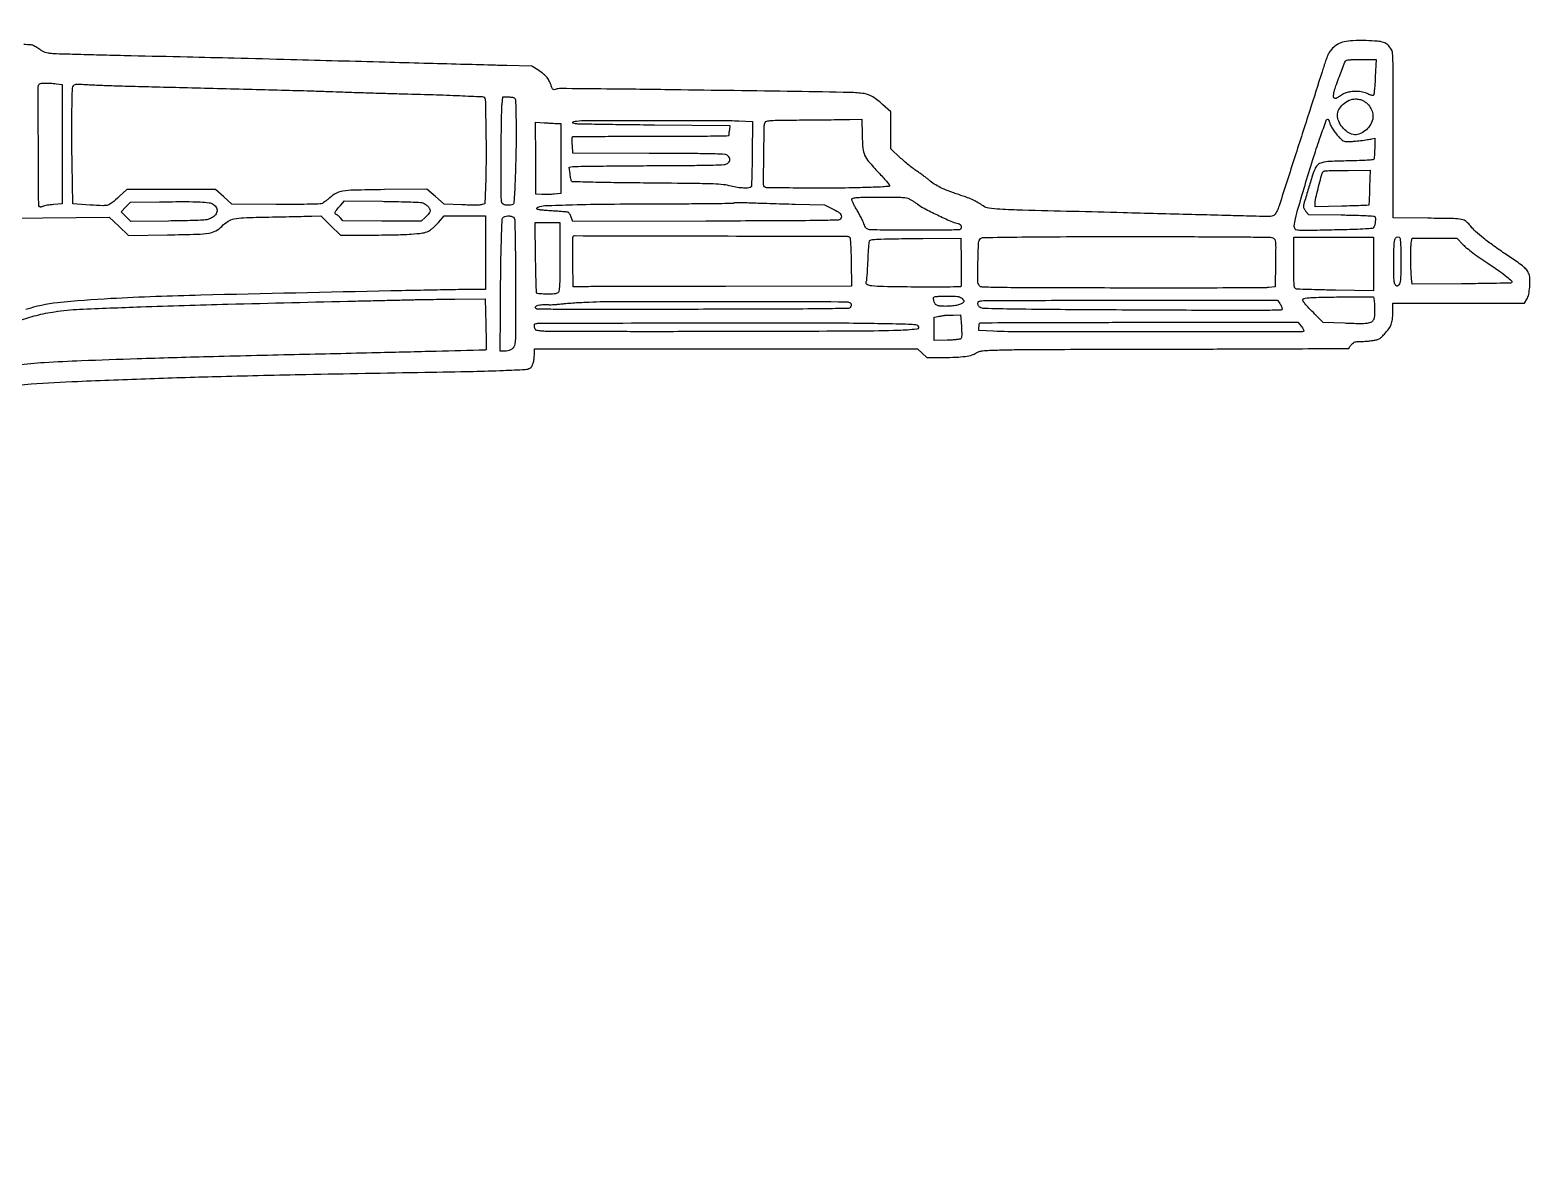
# Model space of a CAD drawing. Extents: x 225 to 3815, y 150 to 1222.
# Drawn here: x 2405 to 3815, y 150 to 1222 of the extents above; entities that cross this region are included whole.
import ezdxf

# ---------------------------------------------------------------- set-up
doc = ezdxf.new("R2010")
doc.units = 0
doc.header["$MEASUREMENT"] = 0

msp = doc.modelspace()

# ---------------------------------------------------------------- linework, layer by layer
at = {"color": 6}
for points in [[(2381.665203, 885.795619, -0.031982), (2405.854448, 889.025641, -0.006338), (2449.5, 891.477974, -0.002088), (2517.758447, 894.160325, -0.002236), (2584.498579, 896.205222, -0.00173), (2664.233792, 898.015439, -0.000649), (2776, 900.020843, 0.001233), (2821.316956, 900.886874, 0.004482), (2850.101014, 901.766112, 0.002992), (2870.42041, 902.690947, 0.110428), (2874.865502, 903.928019, 0.143168), (2876.528226, 905.55913, 0.05256), (2877.839341, 908.612691, 0.044132), (2878.704245, 912.624535, 0.030749), (2878.994423, 917.25), (2879, 922), (3059.138169, 922), (3239.276339, 922), (3243.615826, 918), (3247.955314, 914), (3263.227657, 914.007554, 0.009487), (3275.381669, 914.244205, 0.024387), (3284.134715, 915.009465, 0.03354), (3290.430324, 916.30548, 0.091678), (3294.5, 918.286047, -0.087324), (3297.087205, 919.572909, -0.045996), (3300.618958, 920.272036, -0.017668), (3306.787696, 920.693202, -0.001654), (3322, 921.14252, -0.005112), (3338.155339, 921.40095, -0.000364), (3383.145312, 921.627872, -0.000512), (3436.798696, 921.80448, -0.000387), (3495.75, 921.89252, 0.000536), (3552.980029, 921.995099, 0.000894), (3601.157813, 922.219284, 0.000032), (3644.650594, 922.502268, 0.41229), (3645, 922.853977, -0.136387), (3645.132451, 923.330513, -0.01724), (3645.720349, 924.234368, -0.0192), (3646.513188, 925.278265, -0.014866), (3647.452251, 926.353977, -0.044506), (3649.004559, 927.75561, -0.083815), (3650.499409, 928.530506, -0.061967), (3652.455856, 928.901144, -0.015614), (3655.702251, 929.005792, 0.0128), (3658.35542, 929.076378, 0.007276), (3661.559411, 929.290558, 0.007261), (3664.782222, 929.600327, 0.011895), (3667.5, 929.967075, 0.021494), (3671.013484, 930.6826, 0.065951), (3673.268363, 931.57173, 0.061587), (3675.296417, 933.05142, 0.017051), (3678.082945, 935.849355, 0.027495), (3682.242982, 940.846042, 0.068005), (3684.537972, 945.01222, 0.066559), (3685.658187, 949.695518, 0.025471), (3686, 956.401129), (3686, 965), (3747.901224, 965), (3809.802448, 965), (3812.060081, 968.75, 0.085603), (3813.781465, 973.173352, 0.028453), (3814.779334, 980.08203, 0.028828), (3814.983771, 987.150405, 0.07264), (3814.095721, 992.209963, 0.081654), (3812.301946, 995.64105, 0.05387), (3809.253811, 998.897916, 0.026315), (3803.783815, 1003.127777, 0.004115), (3792.5, 1010.804258, -0.008183), (3780.836274, 1018.87877, -0.013248), (3771.220215, 1026.164427, -0.01513), (3763.823292, 1032.459958, -0.047474), (3759.425654, 1037.27106, 0.063721), (3755.132506, 1041.672681, 0.122167), (3750.670647, 1043.705352, 0.041431), (3743.10764, 1044.475867, 0.002212), (3718.932764, 1044.821381), (3686.365527, 1045.142763), (3686.432764, 1122.821381, 0.00038), (3686.438046, 1173.170424, 0.0058), (3686.22452, 1190.590861, 0.013366), (3685.752925, 1199.905202, 0.116775), (3684.5, 1203.819071, 0.070985), (3681.245574, 1207.810399, 0.104544), (3677.371185, 1210.115406, 0.063164), (3671.524448, 1211.313962, 0.012818), (3660.932383, 1211.848252, 0.014228), (3648.330615, 1211.801765, 0.048096), (3640.175789, 1210.750044, 0.072155), (3634.288894, 1208.477295, 0.073554), (3629.333587, 1204.636679, 0.042088), (3626.820197, 1201.531672, 0.04487), (3624.922813, 1198.112992, 0.023684), (3622.906372, 1192.908586, 0.003672), (3619.481788, 1182.396677, -0.000608), (3607.925552, 1146.172238, -0.000349), (3593.914368, 1102.54122, -0.000068), (3579.428899, 1057.562173, -0.012799), (3577.828972, 1053, -0.071063), (3575.424224, 1048.647692, -0.191745), (3572.458404, 1046.848698, -0.047402), (3566.77127, 1046.440706, -0.001366), (3542.5, 1047.068212, 0.000425), (3525.210071, 1047.547774, 0.000106), (3496.9875, 1048.300538, 0.000109), (3464.709375, 1049.147573, 0.000109), (3432.5, 1049.978743, -0.000156), (3337.997131, 1052.426129, -0.005867), (3316.660377, 1053.235946, -0.025221), (3306.282064, 1054.278312, -0.11983), (3300.800463, 1056.525511, 0.022829), (3296.372453, 1059.438834, 0.026235), (3291.893473, 1061.792433, 0.019793), (3286.256675, 1064.121211, 0.006759), (3277.909464, 1067.06156, -0.009703), (3267.886722, 1070.658584, -0.022646), (3260.575655, 1073.829756, -0.029302), (3254.881917, 1077.038025, -0.035948), (3250, 1080.70007, 0.013553), (3247.781758, 1082.524688, 0.005986), (3244.758061, 1084.819808, 0.005919), (3241.493427, 1087.177449, 0.007925), (3238.474251, 1089.233097, -0.017356), (3235.167183, 1091.577237, -0.00763), (3230.949567, 1094.895346, -0.007541), (3226.5783, 1098.554382, -0.010032), (3222.724251, 1102.017908), (3214, 1110.180388), (3214, 1127.506705), (3214, 1144.833022), (3206.309084, 1151.919726, 0.044936), (3197.085709, 1159.000348, 0.105294), (3188.977153, 1162.00712, 0.031553), (3175.846201, 1163.088875, 0.001068), (3123.950978, 1163.969809, 0.000202), (3009.580377, 1165.620695, 0.001069), (2946.965238, 1166.365425, 0.000364), (2903.653168, 1166.756412, 0.074586), (2899.44052, 1166.160191, -0.036604), (2897.532919, 1165.740984, -0.210565), (2896.559952, 1166.012276, -0.126031), (2895.826063, 1167.012369, -0.010264), (2894.666514, 1170.07625, 0.040959), (2892.699239, 1174.444586, 0.05348), (2890.183712, 1178.029421, 0.049423), (2886.80121, 1181.201436, 0.028719), (2882.192784, 1184.334703), (2876.5, 1187.7447), (2853, 1188.382087, -0.000008), (2838.900892, 1188.764707, -0.000001), (2809.671875, 1189.558423, -0.000001), (2775.063923, 1190.498359, -0.000001), (2738.5, 1191.491581, 0.000093), (2650.043992, 1193.878185, 0.000386), (2596.72833, 1195.265633, 0.000536), (2552.438992, 1196.336464, 0.000325), (2500, 1197.514002, -0.000688), (2473.292317, 1198.133134, -0.001002), (2449.755376, 1198.758368, -0.000486), (2429.741364, 1199.34966, -0.017662), (2425.145962, 1199.652605, -0.02123), (2421.838885, 1200.130797, -0.036943), (2419.160982, 1200.84291, -0.039032), (2416.719279, 1201.909329, -0.027213), (2414.145962, 1203.466643, 0.007095), (2412.220553, 1204.740363, 0.007294), (2410.277251, 1205.947006, 0.007097), (2408.562804, 1206.944364, 0.030439), (2407.5, 1207.460157, 0.080833), (2405.9932, 1207.812416, 0.002051), (2398.987027, 1208.263098, 0.004331)], [(2347.934479, 1044.563337, 0.000071), (2385.908126, 1044.953433), (2479.316252, 1045.926348), (2488.362104, 1037.318046), (2497.407957, 1028.709744), (2533.953978, 1029.254281, 0.002747), (2562.112148, 1029.828562, 0.032078), (2573.058973, 1030.816652, 0.083896), (2579.572881, 1032.986523, 0.077555), (2585.213561, 1037.219255, -0.052826), (2591.024936, 1042.044964, -0.098204), (2596.665228, 1044.374421, -0.040975), (2605.533604, 1045.389654, -0.003162), (2629.5, 1046.007014, 0.000064), (2642.366466, 1046.258694, 0.000076), (2654.563006, 1046.50069, 0.000066), (2664.870441, 1046.708135, 0.000468), (2669.884702, 1046.814418), (2678.269403, 1047), (2687.44685, 1038), (2696.624296, 1029), (2723.562148, 1029.046998, 0.003769), (2747.363637, 1029.267923, 0.012288), (2763.110202, 1029.920117, 0.016289), (2773.86732, 1030.983634, 0.085747), (2779.512185, 1032.743397, 0.045274), (2781.416246, 1033.947143, 0.016174), (2783.904572, 1035.986629, 0.015895), (2786.504859, 1038.412568, 0.018108), (2788.830858, 1040.899), (2794.137346, 1047), (2813.568673, 1047), (2833, 1047), (2833, 1012.5), (2833, 978), (2824.25, 977.994627, 0.004303), (2818.178184, 977.938644, 0.000189), (2797.067187, 977.554287, 0.000321), (2772.027579, 977.07285, 0.000229), (2744, 976.503142, 0.000897), (2565.412778, 972.470886, 0.006714), (2480.772444, 969.270324, 0.013258), (2430.617754, 965.363479, 0.055067), (2401, 958.918093, 0.013965)], [(2394.921229, 948.462863, -0.029199), (2410.877594, 953.547221, -0.02575), (2428, 956.993138, -0.025558), (2451.324173, 959.239299, -0.00239), (2509.001021, 961.554686, -0.002343), (2590.801881, 964.063259, -0.000774), (2711, 966.99954, 0.000114), (2729.812312, 967.434273, 0.000148), (2747.04375, 967.841516, 0.00011), (2761.488242, 968.190365, 0.001355), (2767, 968.339643, -0.003739), (2771.94078, 968.449885, -0.000629), (2781.401549, 968.578304, -0.000688), (2792.521143, 968.69995, -0.000611), (2804.090381, 968.796455), (2832.680761, 969), (2833.347132, 945.340085, -0.001664), (2833.573132, 936.239655, -0.002706), (2833.697505, 928.510019, -0.000406), (2833.765047, 921.664303, -0.201267), (2833.604138, 921.270805, -0.192027), (2832.833994, 920.939766, -0.000033), (2786.833022, 919.722238, -0.000651), (2731.004752, 918.321082, -0.000251), (2653.5, 916.515836, 0.000829), (2572.240309, 914.529081, 0.001497), (2505.671618, 912.591635, 0.001749), (2453.122459, 910.720707, 0.005555), (2418, 908.956171, 0.012332), (2393.001994, 906.801795, 0.028748)]]:
    msp.add_lwpolyline(points, format="xyb", dxfattribs=at)
for points in [[(3669.538942, 1177.75, -0.004981), (3669.198298, 1171.453617, -0.007582), (3668.765171, 1165.99452, -0.003386), (3668.296671, 1161.37681, -0.165632), (3667.911521, 1160.550494, -0.21191), (3667.253858, 1160.281153, -0.049293), (3666.041364, 1160.436517, -0.037941), (3664.434479, 1160.936743, -0.018656), (3662.473743, 1161.800494, 0.030923), (3660.023368, 1162.808954, 0.032539), (3657.508294, 1163.48757, 0.029899), (3654.744549, 1163.873403, 0.019735), (3651.538348, 1164, 0.023119), (3646.699062, 1163.776125, 0.0488), (3643.012431, 1163.067185, 0.051083), (3639.639611, 1161.682422, 0.027741), (3635.80872, 1159.348805, -0.035917), (3632.754156, 1157.555838, -0.248794), (3631.076059, 1157.604011, -0.270875), (3630.269876, 1158.994707, -0.040941), (3630.555951, 1162.331173, -0.034125), (3631.341845, 1165.605041, -0.009894), (3632.99431, 1170.531961, -0.005791), (3635.817257, 1178.147619, -0.00114), (3641.074918, 1191.75, -0.149208), (3642.086433, 1193.033744, -0.115157), (3643.751531, 1193.694788, -0.034668), (3647.020812, 1193.954604, -0.002499), (3656.103164, 1194), (3670.25583, 1194)], [(2429.75, 1171.352017), (2435, 1170.721418), (2435, 1114.503602), (2435, 1058.285786), (2427.127243, 1057.746175, 0.011965), (2423.949316, 1057.451814, 0.013441), (2420.910694, 1057.013773, 0.012775), (2418.354397, 1056.507285, 0.067665), (2417.019884, 1056.010641, -0.039422), (2416.041554, 1055.58241, -0.061576), (2415.143577, 1055.390268, -0.07772), (2414.397382, 1055.440587, -0.141671), (2413.866894, 1055.733106, -0.197483), (2413.020871, 1057.759803, -0.000163), (2412.734898, 1113.01575, -0.000209), (2412.491314, 1167.961028, -0.145624), (2413.309017, 1170.75, -0.220972), (2414.695176, 1171.621811, -0.022472), (2418.669883, 1171.946615, -0.024045), (2423.781687, 1171.887924, -0.014996)], [(2484, 1169.483707, 0.001767), (2494.407777, 1169.169832, 0.000177), (2519.3, 1168.515996, 0.000222), (2548.966708, 1167.760419, 0.000176), (2581, 1166.970119, -0.000418), (2613.652837, 1166.148774, -0.000463), (2645.196875, 1165.299715, -0.000428), (2672.111675, 1164.527231, -0.002407), (2686.5, 1164.03261, 0.001427), (2698.884863, 1163.582559, 0.000552), (2716.053125, 1163.026701, 0.000546), (2734.662528, 1162.465096, 0.000676), (2752, 1161.984277, -0.001346), (2783.73766, 1161.061513, -0.002685), (2808.843529, 1160.128942, -0.000654), (2829.848756, 1159.208183, -0.127804), (2831.856925, 1158.588425, -0.254355), (2832.838115, 1156.87106, -0.000744), (2833.359086, 1130.076172, -0.004668), (2833.58313, 1104.078267, -0.007609), (2833.231635, 1082.022036), (2832.5, 1058.544071), (2829.931087, 1057.642679, -0.07626), (2828.159414, 1057.310692, -0.006001), (2823.35136, 1057.209653, -0.007868), (2817.481998, 1057.24913, -0.005405), (2810.829159, 1057.470565), (2794.296144, 1058.199843), (2786.058703, 1065.24908), (2777.821262, 1072.298317), (2738.147523, 1071.761558, 0.001981), (2708.883569, 1071.24964, 0.03133), (2698.962382, 1070.413357, 0.086296), (2692.844983, 1068.393585, 0.055646), (2686.678724, 1064.154684, -0.00765), (2684.68804, 1062.484338, -0.007839), (2682.663143, 1060.889496, -0.007645), (2680.864067, 1059.560665, -0.032384), (2679.727199, 1058.854001, -0.114066), (2677.576883, 1058.272181, -0.003666), (2668.528402, 1058.002768, -0.005192), (2655.77462, 1057.849092, -0.001512), (2636.130681, 1057.875802), (2594.701274, 1058.057405), (2586.968161, 1065.028702), (2579.235048, 1072), (2537.621673, 1072), (2496.008298, 1072), (2488.816535, 1065.400124, -0.012257), (2481.763673, 1059.239256, -0.101802), (2478.036907, 1057.248676, -0.081207), (2473.532015, 1056.679802, -0.006317), (2461.364032, 1057.277463), (2445.228064, 1058.274504), (2444.475667, 1095.887252, -0.00365), (2444.144382, 1121.967099, -0.005223), (2444.261022, 1145.098348, -0.002732), (2444.67174, 1164.698723, -0.085203), (2445.614923, 1169.438888, -0.180688), (2446.433156, 1170.364451, -0.096563), (2447.913118, 1170.817109, -0.035644), (2450.678431, 1170.908497, -0.004103), (2456.895287, 1170.619651, 0.002273), (2462.107437, 1170.358364, 0.000914), (2469.231741, 1170.046735, 0.000905), (2476.906146, 1169.739016, 0.001146)], [(2859.889271, 1158.089596, -0.248561), (2861.293073, 1155.632258, -0.003236), (2861.755754, 1137.352353, -0.008217), (2861.808329, 1115.45042, -0.004751), (2861.18843, 1089.115951, -0.001864), (2860.624874, 1073.794806, -0.008621), (2860.113182, 1064.942077, -0.007313), (2859.586682, 1059.081991, -0.229313), (2858.84212, 1057.881263, -0.113163), (2856.658126, 1057.109842, -0.047985), (2853.534644, 1057.052753, -0.047723), (2850.546681, 1057.57487, -0.153844), (2848.872445, 1058.65667, -0.161208), (2848.107493, 1060.616238, -0.006745), (2847.811268, 1068.203883, -0.006662), (2847.665078, 1080.178303, -0.001144), (2847.742437, 1102.90667, -0.001238), (2847.879713, 1119.712947, -0.001653), (2848.092567, 1134.971022, -0.001153), (2848.342854, 1147.765276, -0.017032), (2848.593928, 1152.25), (2849.202983, 1159), (2853.851491, 1158.984687, -0.017081), (2855.733007, 1158.914188, -0.018894), (2857.542599, 1158.715438, -0.018615), (2859.064594, 1158.431552, -0.085934)], [(3657.79966, 1155.595014, -0.076706), (3662.220901, 1152.351967, -0.074739), (3665.504959, 1147.900539, -0.078302), (3667.224493, 1142.882546, -0.099038), (3667.109092, 1137.990016, -0.092871), (3664.534959, 1132.005762, -0.078758), (3659.843903, 1126.956376, -0.084201), (3654.156893, 1123.871863, -0.136381), (3648.700662, 1123.555718, -0.101129), (3643.419454, 1125.881213, -0.068052), (3638.592488, 1130.398371, -0.068208), (3635.166028, 1136.031953, -0.102921), (3634, 1141.636648, -0.125797), (3635.378201, 1147.027824, -0.082584), (3639.354711, 1152.095256, -0.080127), (3644.898582, 1155.733267, -0.105376), (3650.79966, 1156.996262, -0.027923), (3652.64373, 1156.894806, -0.021697), (3654.62952, 1156.586187, -0.022156), (3656.460633, 1156.134449, -0.048432)], [(2900.25, 1134.005994), (2904, 1134), (2904, 1101.079594), (2904, 1068.159188), (2897.75, 1067.50434, -0.011573), (2894.956793, 1067.276892, -0.007516), (2891.720313, 1067.137398, -0.007557), (2888.554957, 1067.096471, -0.014222), (2886, 1067.174746), (2880.5, 1067.5), (2880.236518, 1101.399257), (2879.973035, 1135.298514), (2888.236518, 1134.655251, 0.003036), (2891.675268, 1134.408558, 0.002888), (2895.174165, 1134.199185, 0.002865), (2898.268788, 1134.049717, 0.010234)], [(3071.290833, 1136.339553), (3084.081665, 1135.687216), (3083.790833, 1105.425565, -0.002229), (3083.626865, 1093.772008, -0.003585), (3083.371578, 1083.839824, -0.000736), (3083.072247, 1075.126086, -0.189867), (3082.771987, 1074.437277, -0.175348), (3080.499088, 1073.37477, -0.030359), (3075.677632, 1073.232888, -0.030707), (3069.883717, 1073.771385, -0.02674), (3063.919994, 1075.027161, 0.038198), (3056.711332, 1076.37353, 0.017843), (3047.229796, 1077.063125, 0.006409), (3030.52835, 1077.465757, 0.000484), (2985.255196, 1077.932859, -0.001071), (2956.38818, 1078.264589, -0.002255), (2933.976533, 1078.671239, -0.000331), (2915.079849, 1079.111895, -0.199842), (2914.106434, 1079.544804, -0.122175), (2913.716956, 1080.233483, -0.012927), (2913.264685, 1082.037026, -0.015358), (2912.841414, 1084.248188, -0.011756), (2912.510291, 1086.687625), (2911.818105, 1092.87525), (2915.159052, 1093.395959, -0.035243), (2917.743808, 1093.613998, -0.000293), (2937.993186, 1093.879557, -0.001045), (2961.243897, 1094.122255, -0.000673), (2988.20073, 1094.311041, 0.000546), (3029.441728, 1094.589425, 0.005182), (3047.092271, 1094.910804, 0.007279), (3057.35471, 1095.353677, 0.131336), (3060.45073, 1096.37576, 0.081932), (3062.209575, 1097.993191, 0.151699), (3062.891598, 1099.790632, 0.148278), (3062.441676, 1101.687792, 0.077104), (3060.89569, 1103.595012, 0.166964), (3058.063241, 1104.808769, 0.010967), (3049.047163, 1105.278356, 0.005979), (3032.562584, 1105.5775, 0.000433), (2987.004582, 1105.819978), (2915.217785, 1106.139957), (2914.766782, 1113.319978, -0.005785), (2914.623129, 1116.125361, -0.008326), (2914.566092, 1118.611181, -0.004917), (2914.573475, 1120.693511, -0.120008), (2914.716906, 1121.25, -0.273814), (2915.224719, 1121.557959, -0.000115), (2936.573491, 1121.779687, -0.001582), (2960.370672, 1121.946068, -0.000957), (2988.559017, 1122, 0.000671), (3026.403158, 1122.050792, 0.003583), (3047.061841, 1122.254293, 0.001224), (3061.301863, 1122.5315, 0.405245), (3062.011006, 1123.25, -0.024098), (3062.051032, 1123.95158, -0.004839), (3062.194496, 1125.195189, -0.005102), (3062.390392, 1126.640318, -0.004745), (3062.6202, 1128.116599), (3063.218389, 1131.733199), (2991.859194, 1132.412864, -0.000664), (2964.307494, 1132.711882, -0.001046), (2940.653951, 1133.049502, -0.000242), (2919.913489, 1133.398979, -0.043572), (2917.75, 1133.62572, -0.041105), (2915.49277, 1134.259365, -0.415832), (2915.127696, 1135.062163, -0.253422), (2916.014147, 1135.828796, -0.028114), (2918.75, 1136.271532, -0.025688), (2927.893612, 1136.755308, -0.000262), (2992.494463, 1136.817983, -0.000492), (3054.331884, 1136.784657, -0.012359)], [(3187.177045, 1122.75, 0.015983), (3187.848556, 1110.627881, 0.082088), (3189.51577, 1104.128657, 0.074064), (3193.249864, 1098.209279, 0.01163), (3202.508849, 1087.943861, -0.005483), (3206.529424, 1083.594965, -0.008328), (3209.918224, 1079.72, -0.003906), (3212.699183, 1076.37852, -0.173276), (3213, 1075.536553, -0.387448), (3212.328065, 1074.799594, -0.006894), (3206.529637, 1074.343768, -0.008634), (3197.589796, 1073.919749, -0.001629), (3181.25, 1073.48063, -0.004923), (3154.759999, 1073.116007, -0.003847), (3125.992019, 1073.224628, -0.000624), (3097.265098, 1073.589971, -0.197353), (3095.210586, 1074.46749, -0.199591), (3094.398596, 1076.48038, -0.000634), (3094.728563, 1104.339125, -0.000967), (3095.139958, 1131.680967, -0.119164), (3096.004407, 1135.008235, -0.223206), (3097.601653, 1136.197921, -0.034159), (3101.638303, 1136.736686, -0.013086), (3109.412071, 1137.033963, -0.000959), (3130.778083, 1137.250487, 0.000386), (3144.506933, 1137.373879, 0.000419), (3157.872511, 1137.515532, 0.000393), (3169.329684, 1137.655572, 0.002039), (3175.660251, 1137.763755), (3186.820502, 1138)], [(3626.469543, 1135.25, 0.052227), (3627.570417, 1132.224263, 0.028027), (3629.510072, 1128.751296, 0.025024), (3632.13878, 1125.033296, 0.019337), (3635.352215, 1121.25, 0.017207), (3637.791285, 1118.770656, 0.080643), (3639.439262, 1117.647472, 0.088227), (3641.286657, 1117.15345, 0.022837), (3644.37736, 1117.030876, 0.019459), (3649.201146, 1117.2478, 0.007721), (3655.800868, 1117.905268, 0.007466), (3662.263895, 1118.74803, 0.025332), (3666.433284, 1119.572611), (3669, 1120.216816), (3668.984687, 1110.858408, -0.007271), (3668.925355, 1107.191454, -0.010174), (3668.758058, 1103.918333, -0.006865), (3668.52624, 1101.202272, -0.120408), (3668.234687, 1100.374215, -0.230053), (3667.317155, 1099.823772, -0.004996), (3661.971998, 1099.405309, -0.008594), (3654.775689, 1099.038353, -0.003072), (3644.5, 1098.75451, 0.005273), (3626.798466, 1098.18756, 0.050633), (3619.343902, 1097.108581, 0.130398), (3615.27451, 1094.862932, 0.11224), (3612.574856, 1090.775151, 0.013354), (3610.039766, 1083.455592, 0.003233), (3606.251456, 1071.219481, 0.00117), (3602.346861, 1058.203092, 0.0724), (3602, 1055.820187, 0.094096), (3602.160564, 1054.974547, 0.028847), (3602.708409, 1053.789253, 0.027736), (3603.488624, 1052.50545, 0.027118), (3604.411604, 1051.305764), (3606.823208, 1048.5), (3637.36206, 1048, -0.0022), (3651.356669, 1047.709284, -0.006744), (3660.834636, 1047.342708, -0.003924), (3667.779599, 1046.925565, -0.18139), (3669.054557, 1046.3459, -0.190501), (3669.700907, 1044.85351, -0.032756), (3669.596289, 1041.710259, -0.03602), (3669.028696, 1038.418877, -0.077856), (3668.035091, 1036.056778, -0.235898), (3666.735809, 1035.253199, -0.007304), (3660.291335, 1034.762714, -0.007977), (3650.212841, 1034.304836, -0.001418), (3631.338891, 1033.802481, -0.000964), (3609.419195, 1033.32354, -0.010871), (3600.723565, 1033.33939, -0.022649), (3595.984533, 1033.666205, -0.209299), (3594.247157, 1034.67667, -0.18649), (3593.399946, 1037.828068, -0.029882), (3594.471819, 1044.231045, -0.014991), (3597.352222, 1055.254123, -0.001864), (3604.420186, 1079, -0.00354), (3611.825005, 1102.928728, -0.007137), (3618.063868, 1121.663536, -0.002401), (3623.469264, 1136.91847, -0.316324), (3625.007735, 1138, -0.235188), (3625.350767, 1137.829198, -0.039584), (3625.757014, 1137.192188, -0.036097), (3626.150128, 1136.303358, -0.024922)], [(3664.208788, 1073.75, -0.00177), (3664.013495, 1067.494691, -0.002855), (3663.797905, 1062.169274, -0.000507), (3663.57617, 1057.473555, -0.172168), (3663.44159, 1057.1454, -0.2038), (3663.123253, 1056.99611, -0.000249), (3655.855404, 1056.734903, -0.002124), (3647.693786, 1056.480348, -0.001298), (3638.062067, 1056.245914), (3613, 1055.701028), (3613.006375, 1059.100514, -0.053593), (3613.349711, 1062.239092, -0.004437), (3615.183134, 1070.252725, -0.006399), (3617.398011, 1079.052004, -0.007884), (3619.697307, 1087.19644, -0.071945), (3620.013586, 1087.877844, -0.05309), (3620.539958, 1088.523083, -0.05349), (3621.184759, 1089.037664, -0.076915), (3621.852625, 1089.330438, -0.057465), (3623.078841, 1089.50926, -0.001277), (3629.061243, 1089.67354, -0.002877), (3636.073999, 1089.807827, -0.001939), (3644.079265, 1089.883999), (3664.65853, 1090)], [(2577.206853, 1057.852707, -0.114349), (2580.073095, 1054.613006, -0.177899), (2580.604218, 1050.962715, -0.152184), (2578.620894, 1047.414313, -0.079166), (2574.397855, 1044.518553, -0.077171), (2571.013568, 1043.512215, -0.019406), (2565.270329, 1042.958088, -0.009683), (2555.546907, 1042.588291, -0.0013), (2535.072965, 1042.25968), (2499.5, 1041.781212), (2495.041792, 1046.390606), (2490.583584, 1051), (2494.984571, 1055.484279), (2499.385558, 1059.968558), (2526.442779, 1060.310238, -0.002437), (2551.167693, 1060.501948, -0.012814), (2564.745289, 1060.193049, -0.020323), (2573.159806, 1059.442063, -0.122894)], [(2774.210066, 1059.193443, -0.051913), (2776.806495, 1057.7965, -0.054977), (2779.004989, 1055.91759, -0.061421), (2780.505031, 1053.864925, -0.127788), (2781, 1051.959875, -0.126352), (2780.733042, 1050.920338, -0.028066), (2779.751563, 1049.350888, -0.027447), (2778.376883, 1047.615235, -0.023472), (2776.75, 1045.943075), (2772.5, 1041.9664), (2735.73594, 1042.2332), (2698.971881, 1042.5), (2696.73594, 1045.126727, 0.024783), (2695.748217, 1046.176905, 0.022488), (2694.630077, 1047.160582, 0.023122), (2693.549193, 1047.949175, 0.064324), (2692.706876, 1048.361891, -0.219016), (2691.780772, 1049.239202, -0.205331), (2691.811918, 1050.547052, -0.061995), (2693.165713, 1052.741956, -0.008592), (2696.595191, 1056.866118), (2700.354631, 1061.232235), (2735.927316, 1060.769627, -0.00215), (2751.3283, 1060.503098, -0.004886), (2762.963135, 1060.137914, -0.003128), (2771.902028, 1059.713847, -0.084251)], [(3124.152194, 1058.121191), (3151.804388, 1057.400828), (3159.342832, 1053.675126, -0.022538), (3164.469156, 1050.847342, -0.093605), (3167.076415, 1048.48659, -0.198932), (3167.645605, 1046.308195, -0.163479), (3166.567241, 1044.138493, -0.192615), (3164.084738, 1043.074588, -0.002155), (3145.535032, 1042.703466, -0.002949), (3114.895123, 1042.403305, -0.000281), (3040.111529, 1042.153811), (2915.294134, 1041.807623), (2913.641797, 1045.937218, 0.020709), (2912.917931, 1047.549394, 0.025801), (2912.109195, 1048.978328, 0.025551), (2911.326815, 1050.079577, 0.144395), (2910.74473, 1050.490924, 0.060465), (2909.824883, 1050.684681, 0.001692), (2905.776651, 1051.023244, 0.003441), (2901.004004, 1051.37309, 0.002355), (2895.58004, 1051.707517, -0.005778), (2889.658157, 1052.113362, -0.013378), (2885.227823, 1052.58804, -0.009191), (2881.903079, 1053.096889, -0.277142), (2881.287776, 1053.626793, -0.142008), (2881.270101, 1054.104425, -0.094182), (2881.501741, 1054.605596, -0.080197), (2881.94621, 1055.054161, -0.065977), (2882.538977, 1055.376583, -0.082063), (2888.98864, 1056.701783, -0.002785), (2914.959363, 1057.567374, -0.004531), (2948.637758, 1058.196733, -0.001995), (2993.200348, 1058.447812, 0.000904), (3021.125319, 1058.544214, 0.001486), (3044.751419, 1058.738694, 0.000126), (3065.91717, 1058.981163, 0.195871), (3066.603504, 1059.27017, -0.193657), (3067.236098, 1059.539732, -0.00282), (3071.387685, 1059.600351, -0.007257), (3076.257611, 1059.573305, -0.004667), (3081.903156, 1059.407266, 0.001561), (3089.36914, 1059.141252, 0.000516), (3100.335009, 1058.796125, 0.000514), (3112.494968, 1058.438472, 0.000583)], [(3230.042222, 1063.645376, -0.036895), (3231.782423, 1062.874043, -0.012554), (3234.189055, 1061.50858, -0.012405), (3236.780899, 1059.861873, -0.013973), (3239.184916, 1058.15014, 0.041948), (3245.468355, 1054.185743, 0.007388), (3257.958373, 1047.931661, 0.006224), (3270.681414, 1041.988387, 0.062359), (3276.277738, 1040.25725, -0.083445), (3278.354054, 1039.518232, -0.114317), (3279.819005, 1038.191051, -0.13916), (3280.378473, 1036.560398, -0.153082), (3279.966553, 1034.946118, -0.24297), (3278.562659, 1034.103731, -0.007469), (3271.607431, 1033.764, -0.007403), (3260.333769, 1033.549059, -0.001064), (3237.286328, 1033.5, -0.001578), (3221.090796, 1033.551108, -0.002409), (3207.040359, 1033.707498, -0.000843), (3194.921205, 1033.921229, -0.064101), (3193, 1034.206377, -0.086103), (3191.733319, 1034.813815, -0.075313), (3190.676963, 1035.836656, -0.055217), (3189.731783, 1037.410415, -0.022328), (3188.788052, 1039.733452, 0.024796), (3187.791531, 1042.15215, 0.008113), (3186.090861, 1045.614084, 0.008061), (3184.075192, 1049.402472, 0.009019), (3182.010136, 1052.983135, -0.009779), (3180.10309, 1056.30146, -0.014378), (3178.570022, 1059.295015, -0.009614), (3177.429307, 1061.813342, -0.195562), (3177.413024, 1062.633939, -0.252882), (3178.758956, 1063.788491, -0.033775), (3182.588751, 1064.352066, -0.016465), (3189.543334, 1064.669809, -0.001951), (3205, 1064.806275, -0.0035), (3215.060463, 1064.785433, -0.009314), (3222.23967, 1064.586535, -0.011118), (3227.374231, 1064.233956, -0.063251)], [(2860.006493, 1044.987867, -0.116783), (2860.535801, 1042.989174, -0.001308), (2860.868986, 1028.966214, -0.003256), (2861.137808, 1010.590926, -0.001143), (2861.291677, 984.202485, -0.001065), (2861.357254, 937.831804, -0.033945), (2860.579497, 926.508628, -0.1962), (2857.888957, 921.851931, -0.166359), (2852.476947, 920), (2847, 920), (2847.102098, 954.25, -0.001921), (2847.372887, 993.94114, -0.005226), (2847.966358, 1022.043307, -0.001802), (2848.732721, 1043.824276, -0.247005), (2850, 1046.02185, -0.105426), (2852.462442, 1046.929971, -0.061629), (2855.619544, 1046.993551, -0.064142), (2858.48662, 1046.318994, -0.182026)], [(2903, 1009.19113, -0.001625), (2902.94514, 992.309801, -0.008897), (2902.723573, 983.19121, -0.011544), (2902.351728, 977.49399, -0.136781), (2901.578703, 975.44113, -0.108416), (2900.422393, 974.421235, -0.080821), (2898.817201, 973.843441, -0.039447), (2896.201673, 973.566824, -0.006629), (2891.161256, 973.5, -0.008616), (2887.654008, 973.560444, -0.012503), (2884.563162, 973.74447, -0.008124), (2882.014142, 974.002078, -0.168632), (2881.332553, 974.332238, -0.189168), (2880.989176, 975.118684, -0.00081), (2880.646803, 984.589599, -0.003759), (2880.354801, 995.402958, -0.002342), (2880.167204, 1008.082238), (2879.834408, 1041), (2891.417204, 1041), (2903, 1041)], [(3175.5, 1026.867248, -0.186355), (3175.935685, 1025.931278, -0.002895), (3176.305682, 1019.91162, -0.00687), (3176.613615, 1012.559422, -0.003654), (3176.803177, 1003.452027), (3177.106355, 981), (3058.553177, 980.768519, -0.000004), (3012.241427, 980.678485, -0.000006), (2971.226558, 980.599595, -0.000003), (2936.467965, 980.533384, -0.000097), (2927.75, 980.518519), (2915.5, 980.5), (2915.230641, 1003.478359, -0.001643), (2915.155711, 1012.35972, -0.002565), (2915.155549, 1020.006933, -0.000711), (2915.199019, 1026.663871, -0.089841), (2915.353257, 1027.478359, -0.311161), (2916.830937, 1028.491715, -0.000034), (3045.089551, 1028.199047, -0.000045), (3172.980497, 1027.887009, -0.193389)], [(3280.213681, 1003.75, -0.003137), (3280.327269, 995.159399, -0.004942), (3280.305603, 987.784377, -0.001465), (3280.205066, 981.402525, -0.173539), (3279.917385, 980.643625, -0.216241), (3279.180965, 980.297942, -0.000505), (3266.963287, 980.152013, -0.003101), (3253.130232, 980.086547, -0.001908), (3236.843625, 980.172624, -0.001688), (3207.203759, 980.542439, -0.022173), (3196.248928, 981.202614, -0.095424), (3191.728306, 982.575299, -0.416067), (3190.990961, 984.983111, 0.098195), (3191.418978, 986.388473, 0.004097), (3191.90103, 991.631752, 0.006951), (3192.337198, 997.889809, 0.004869), (3192.6618, 1004.949912, -0.004393), (3193.010001, 1012.683875, -0.009963), (3193.441102, 1018.522463, -0.006364), (3193.917389, 1022.983813, -0.192058), (3194.446473, 1023.955577, -0.157148), (3196.73282, 1024.871367, -0.007997), (3204.826781, 1025.302691, -0.006905), (3217.961423, 1025.610566, -0.001055), (3244.139921, 1025.80732), (3279.779841, 1026)], [(3573.76901, 1026.204642, -0.161158), (3575.097479, 1024.727595, -0.082186), (3575.71908, 1022.282172, -0.022921), (3575.908093, 1017.448063, -0.00134), (3575.76901, 1002.708287), (3575.5, 980.507289), (3569.5, 979.74702, -0.030383), (3564.848167, 979.44286, -0.000226), (3526.390343, 979.285464, -0.00085), (3482.324498, 979.199936, -0.000545), (3431.169254, 979.243376, -0.000208), (3345.019634, 979.446328, -0.003415), (3316.184165, 979.723195, -0.003822), (3299.933, 980.114519, -0.230915), (3297.419254, 981.44113, -0.1581), (3295.88584, 986.103891, -0.006568), (3296.046052, 1003.871397, -0.005919), (3296.654806, 1021.77416, -0.186768), (3298.400659, 1025.735531, -0.195608), (3300.851321, 1026.77185, -0.000546), (3337.223535, 1027.231541, -0.002403), (3385.299808, 1027.555485, -0.000696), (3459.5, 1027.595497, -0.000439), (3517.951095, 1027.494361, -0.002391), (3549.597519, 1027.260506, -0.001124), (3571.047306, 1026.951175, -0.126181)], [(3668, 1001.86373), (3668, 976.72746), (3632.25, 977.24381, -0.001833), (3618.421172, 977.494255, -0.002842), (3606.4875, 977.822011, -0.000867), (3596.141569, 978.182966, -0.089509), (3594.75, 978.487068, -0.243805), (3593.742848, 979.685656, -0.037414), (3593.275917, 982.8665, -0.016143), (3593.04571, 988.815255, -0.001599), (3593, 1003.106989), (3593, 1027), (3630.5, 1027), (3668, 1027)], [(3692, 1027.019734, -0.213867), (3692.819842, 1025.781967, -0.023853), (3693.220838, 1022.338489, -0.01473), (3693.446697, 1016.516123, -0.002328), (3693.5, 1005.06969, -0.002137), (3693.447955, 992.890926, -0.017058), (3693.208347, 987.277716, -0.037155), (3692.720747, 984.074238, -0.141018), (3691.75, 982.320357, -0.024314), (3690.690673, 981.359923, -0.158929), (3690.030674, 981.10193, -0.179715), (3689.389692, 981.298959, -0.032898), (3688.44125, 982.130178, -0.148397), (3687.611699, 983.682602, -0.03027), (3687.185782, 986.804543, -0.016839), (3686.970123, 992.01161, -0.002856), (3686.950169, 1001.95591, -0.004643), (3687.156955, 1017.874411, -0.044164), (3687.907206, 1024.633528, -0.202646), (3689.528525, 1027.01006, -0.29206)], [(3752.157633, 1019.920527, 0.028207), (3755.667909, 1016.73612, 0.008927), (3761.247159, 1012.383576, 0.008427), (3767.97662, 1007.499671, 0.006916), (3775.321724, 1002.505691, -0.005875), (3786.401313, 995.006297, -0.019887), (3793.372009, 989.744984, -0.023879), (3797.591148, 985.938165, -0.415096), (3797.594624, 984.260431, -0.192908), (3796.863005, 983.946935, -0.000354), (3783.465248, 983.63894, -0.002487), (3768.356867, 983.377518, -0.001529), (3750.561252, 983.212558), (3704.287451, 982.925116), (3703.652418, 988.212558, -0.024125), (3703.164755, 995.041586, -0.005565), (3703.027183, 1006.582324, -0.004333), (3703.118338, 1018.156538, -0.045244), (3703.625, 1022.875), (3704.25, 1026), (3725.210908, 1026), (3746.171817, 1026)], [(3175.25, 965.630152, -0.086473), (3176.383282, 964.817747, -0.154012), (3176.898946, 963.804362, -0.129579), (3176.782152, 962.547224, -0.053364), (3176.021377, 961, -0.253056), (3174.311197, 960.040081, -0.000896), (3150.152183, 959.702346, -0.002261), (3112.360438, 959.412627, -0.000261), (3027.53669, 959.190216, -0.000172), (2929.706881, 959.018541, -0.003196), (2898.766053, 959.172678, -0.003079), (2881.357791, 959.477914, -0.407292), (2880, 960.868259, -0.130566), (2880.277113, 961.911371, -0.150606), (2881.025843, 962.6124, -0.07026), (2882.526182, 963.098386, -0.012167), (2885.483812, 963.541244, -0.011721), (2887.686203, 963.764127, -0.014021), (2889.768751, 963.867039, -0.012788), (2891.516162, 963.859632, -0.084348), (2892.370167, 963.688195, 0.096756), (2893.318862, 963.52193, 0.007159), (2895.964409, 963.611212, 0.009735), (2899.139109, 963.825902, 0.007227), (2902.636355, 964.181903, -0.008031), (2907.096271, 964.628657, -0.002897), (2913.449429, 965.125096, -0.002873), (2920.415941, 965.588642, -0.00341), (2927, 965.943702, -0.011648), (2954.518443, 966.597636, -0.000432), (3058.3646, 966.556114, -0.000053), (3171.889941, 966.400795, -0.112461)], [(3281.192088, 969.253968, -0.017561), (3282.461198, 967.891455, -0.136368), (3282.830825, 967.113875, -0.197873), (3282.673344, 966.403046, -0.044197), (3281.858964, 965.430393, -0.106297), (3279.617706, 963.982411, -0.039323), (3275.98901, 962.926408, -0.032079), (3271.240547, 962.255065, -0.018235), (3265.44113, 962.023857, -0.023175), (3260.247321, 962.247131, -0.096323), (3257.248618, 963.113828, -0.14614), (3255.462265, 964.824076, -0.080933), (3254.402794, 967.678387, -0.023757), (3254.118241, 969.608134, -0.188263), (3254.35738, 970.461329, -0.178541), (3255.118966, 970.951626, -0.020976), (3257.139323, 971.312358, -0.022373), (3259.006278, 971.480844, -0.004928), (3262.222302, 971.594761, -0.005117), (3265.946034, 971.651802, -0.004902), (3269.723834, 971.633971, -0.00694), (3275.007986, 971.483847, -0.040608), (3277.764146, 971.141851, -0.075845), (3279.591085, 970.462466, -0.069696)], [(3579.75, 964.681287, -0.022192), (3580.611196, 963.287082, -0.022653), (3581.339063, 961.831374, -0.023136), (3581.85311, 960.514225, -0.081638), (3582, 959.620583, -0.408604), (3580.841675, 958.439814, -0.002428), (3564.139521, 958.200401, -0.00329), (3535.709211, 958.118065, -0.000242), (3457.75, 958.443065, -0.000407), (3373.17337, 958.905449, -0.002588), (3330.206043, 959.397711, -0.001585), (3302.181879, 959.952701, -0.117645), (3297.806848, 961.103372, -0.089486), (3297.115478, 961.650993, -0.057672), (3296.530762, 962.49262, -0.055725), (3296.134315, 963.483355, -0.067428), (3296, 964.474818, -0.065004), (3296.167135, 965.754965, -0.169173), (3296.680687, 966.514024, -0.113047), (3297.7112, 966.968872, -0.021578), (3299.75, 967.271532, -0.025008), (3302.731937, 967.433368, -0.00007), (3342.642188, 967.59594, -0.000424), (3387.710162, 967.734959, -0.000265), (3440.5, 967.825064), (3577.5, 967.986334)], [(3668.358152, 967.25, -0.027381), (3668.858155, 962.683516, -0.017984), (3668.955219, 957.393601, -0.016857), (3668.704026, 952.504059, -0.069683), (3668.047621, 949.625252, -0.185713), (3665.93558, 947.267889, -0.086182), (3661.948635, 946.029988, -0.036788), (3654.795793, 945.632096, -0.005608), (3640.505479, 946.049323), (3620.694954, 946.850178), (3612.774525, 954.675089, -0.006949), (3607.07545, 960.464138, -0.021494), (3603.455606, 964.585639, -0.0251), (3601.305889, 967.549474, -0.354503), (3601.432938, 968.766271, -0.174959), (3603.535253, 969.753398, -0.009408), (3610.987817, 970.30408, -0.009931), (3621.995672, 970.690399, -0.002617), (3639.619158, 970.866387), (3667.738315, 971)], [(3191.714559, 946.152844, -0.000834), (3219.147901, 945.719522, -0.00803), (3230.813119, 945.328317, -0.013268), (3237.451792, 944.822015, -0.172384), (3239.655035, 943.77381, -0.626835), (3238.540428, 940.567038, -0.021364), (3221.280343, 939.29227, -0.006844), (3184.399587, 938.65365, -0.000339), (3063, 938.295574, -0.000447), (2997.523762, 938.205355, -0.000701), (2941.234375, 938.257062, -0.000171), (2891.955859, 938.388286, -0.027519), (2886.5, 938.70524, -0.00717), (2882.14643, 939.262869, -0.077513), (2880.455226, 939.779446, -0.178477), (2879.615321, 940.651894, -0.07479), (2879.183578, 942.25, -0.01142), (2879.085256, 943.318956, -0.017222), (2879.053053, 944.253594, -0.012145), (2879.071484, 945.012254, -0.238999), (2879.183578, 945.209045, -0.146188), (2882.092279, 946.08816, -0.000042), (3010.425741, 946.486461, -0.000822), (3123.72144, 946.642242, -0.003464)], [(3280.438771, 943.37524, -0.006626), (3280.702989, 938.453752, -0.018834), (3280.71233, 935.019736, -0.022481), (3280.521383, 932.634945, -0.166337), (3280.028013, 931.62524, -0.160101), (3279.069217, 931.13926, -0.010123), (3275.895818, 930.719954, -0.013258), (3271.853982, 930.377158, -0.007545), (3266.952773, 930.166251), (3255, 929.832502), (3255, 940.870938), (3255, 951.909374), (3258.75, 952.521277, 0.00168), (3260.295703, 952.778831, 0.001682), (3261.839063, 953.046672, 0.001643), (3263.184454, 953.289384, 0.00669), (3264, 953.450589, -0.035732), (3264.944569, 953.580903, -0.003847), (3267.148975, 953.708834, -0.004713), (3269.779824, 953.816361, -0.003779), (3272.613531, 953.883999), (3279.727062, 954)], [(3599.880448, 943.328869, -0.018153), (3601.002594, 941.862133, -0.02684), (3601.867122, 940.492653, -0.025183), (3602.432031, 939.349816, -0.245326), (3602.394235, 938.828869, -0.259757), (3601.092183, 938.102363, -0.000016), (3463.820171, 938.016054, -0.000272), (3337.314801, 938.009597, -0.011858), (3310.658112, 938.655031), (3297, 939.310063), (3297, 942.488365, -0.019303), (3297.048882, 943.754087, -0.023624), (3297.195833, 944.928874, -0.02308), (3297.407649, 945.885831, -0.131097), (3297.666667, 946.333333, -0.197728), (3298.324659, 946.607641, -0.000027), (3341.982781, 946.804167, -0.000693), (3390.314327, 946.952067, -0.000418), (3447.593863, 947), (3596.854392, 947)]]:
    msp.add_lwpolyline(points, format="xyb", close=True, dxfattribs=at)

doc.saveas('drawing.dxf')
